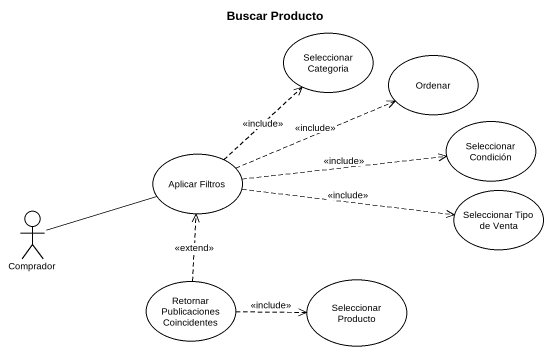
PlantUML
@startuml
title Buscar Producto
usecase "Seleccionar Categoria" as Seleccionar_Categoria
usecase Ordenar
usecase "Aplicar Filtros" as Aplicar_Filtros
usecase "Seleccionar Condición" as Seleccionar_Condición
usecase "Seleccionar Tipo de Venta" as Seleccionar_Tipo_de_Venta
actor Comprador
usecase "Retornar Publicaciones Coincidentes" as Retornar_Publicaciones
usecase "Seleccionar Producto" as Seleccionar_Producto
Aplicar_Filtros .up.> Seleccionar_Categoria : <<include>>
Aplicar_Filtros .right.> Ordenar : <<include>>
Aplicar_Filtros .right.> Seleccionar_Condición : <<include>>
Aplicar_Filtros .right.> Seleccionar_Tipo_de_Venta : <<include>>
Comprador -right- Aplicar_Filtros
Retornar_Publicaciones .up.> Aplicar_Filtros : <<extend>>
Retornar_Publicaciones .right.> Seleccionar_Producto : <<include>>
@enduml
